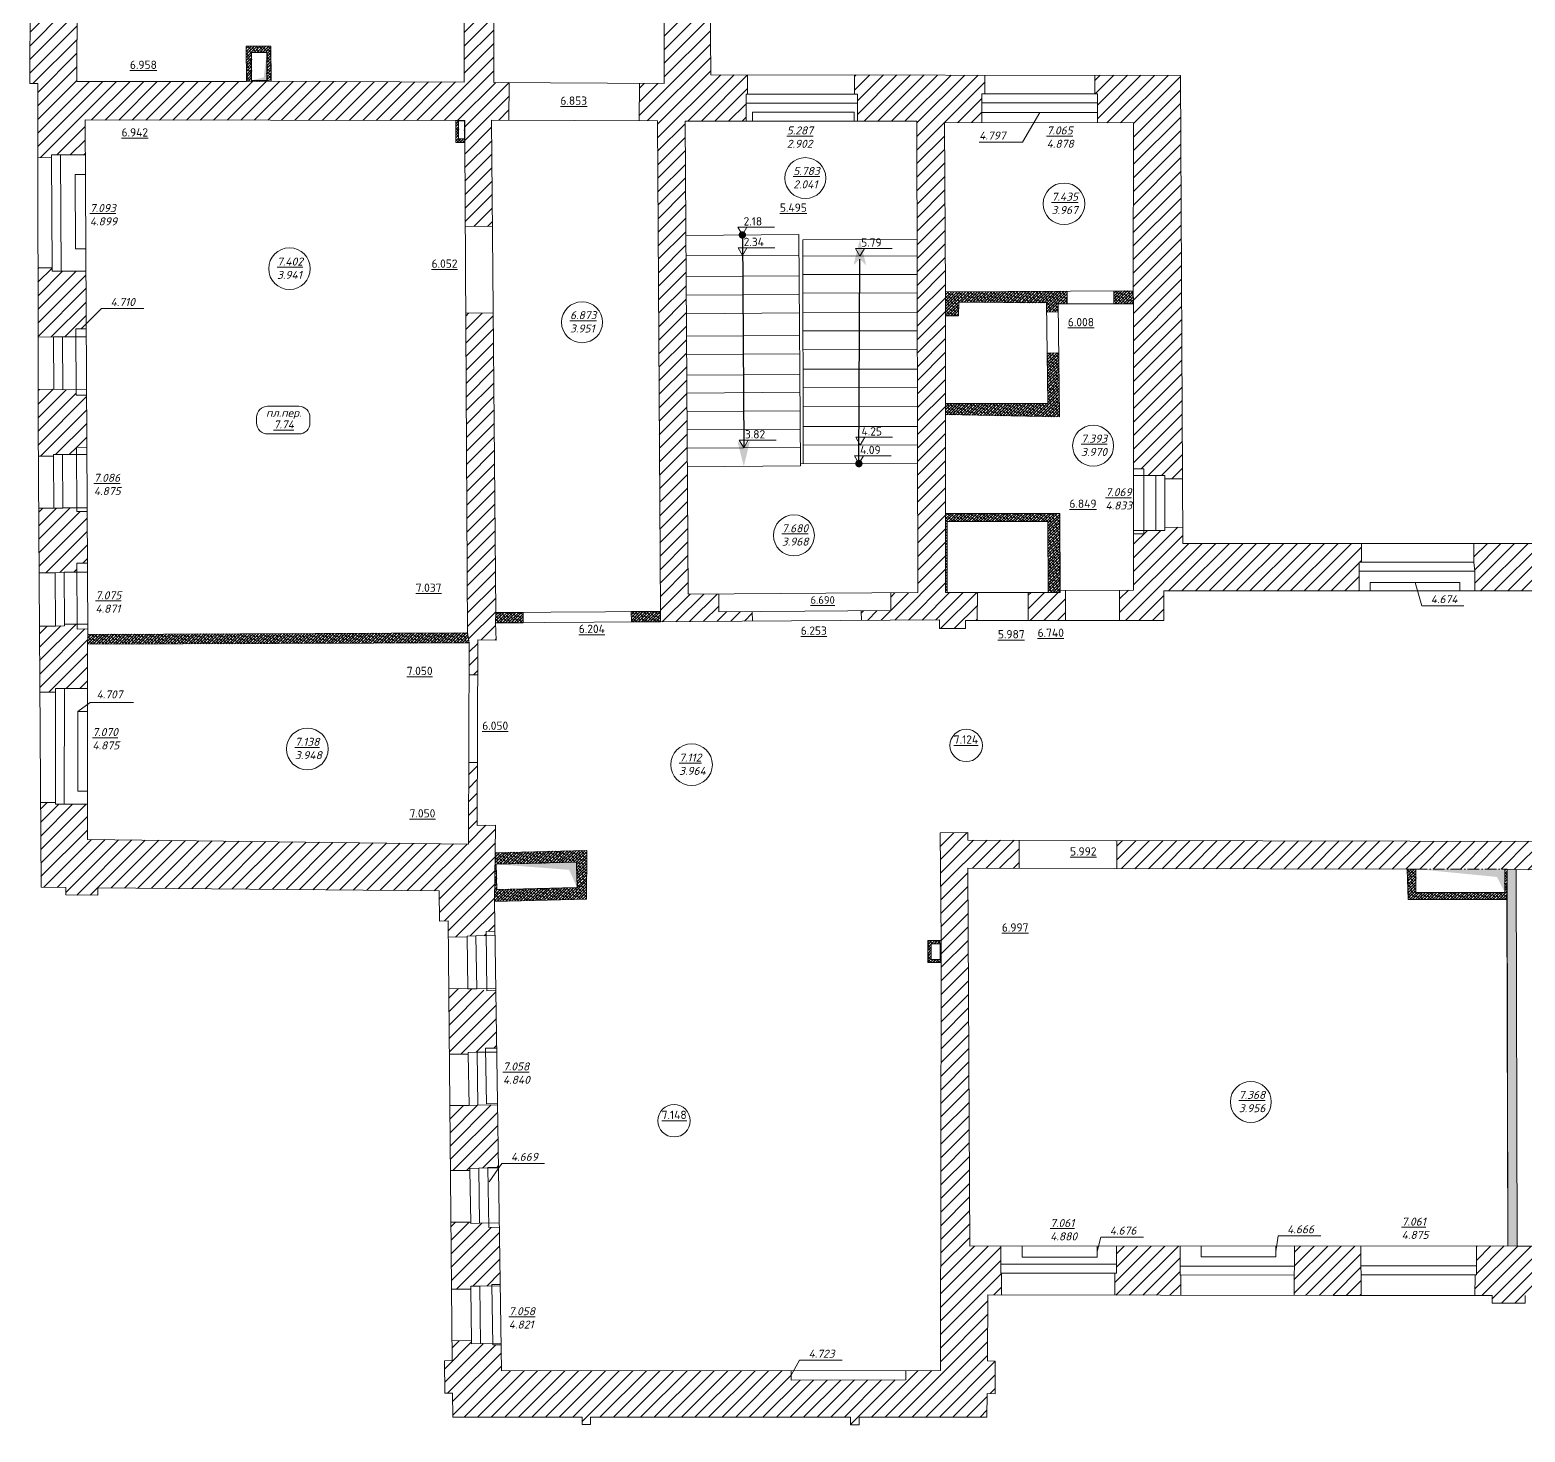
# Model space of a CAD drawing. Header units: millimetres. Extents: x 907727 to 970635, y 1625749 to 1672009.
# Drawn here: x 907727 to 931089, y 1627936 to 1649848 of the extents above; entities that cross this region are included whole.
import ezdxf

# ---------------------------------------------------------------- set-up
doc = ezdxf.new("R2010")
doc.units = ezdxf.units.MM
doc.linetypes.add('ACAD_ISO10W100', pattern=[18, 12, -3, 0, -3])
for name, color, linetype in [('Контур', 7, 'Continuous'), ('Отметки', 7, 'Continuous'), ('Рама', 121, 'Continuous'), ('Штриховка', 252, 'Continuous')]:
    doc.layers.add(name, color=color, linetype=linetype)
doc.styles.add('CIFRY', font='ROMANT.shx', dxfattribs={"oblique": 15, "height": 125})
doc.styles.add('ISOCPEUR', font='isocpeur.ttf', dxfattribs={"width": 0.95})
doc.dimstyles.new('GENPLAN_isoc', dxfattribs={"dimscale": 0.1, "dimtxt": 1.3, "dimasz": 0.3, "dimexe": 0.4, "dimexo": 0, "dimgap": 0.4, "dimtad": 1, "dimdec": 0, "dimlfac": 1000, "dimzin": 0, "dimtxsty": 'ISOCPEUR', "dimblk1": 'OBLIQUE', "dimblk2": 'OBLIQUE', "dimsah": 1, "dimcen": -1, "dimaunit": 1, "dimadec": 3, "dimazin": 0, "dimtfac": 0.75, "dimtdec": 0, "dimtix": 1, "dimtmove": 1, "dimatfit": 3, "dimldrblk": 'NONE', "dimfxl": 1, "dimtvp": 0.6, "dimarcsym": 0})
pattern_1 = [(45, (-1078.652, -1034.774), (-22.4506403, 22.4506403), []), (135, (-1078.652, -1034.774), (-67.3519209, 22.4506403), [79.375, -47.625])]

# ---------------------------------------------------------------- blocks, each defined once
blk = doc.blocks.new('S1')
at = {"color": 0, "const_width": 0.75}
blk.add_lwpolyline([(-0.375, 0, 1), (0.375, 0, 1)], format="xyb", close=True, dxfattribs=at)
blk = doc.blocks.new('*U1531')
at = {"layer": 'Штриховка'}
blk.add_lwpolyline([(0, 0), (-2.746, -1.85)], dxfattribs=at)
blk.add_solid([(-2.999, -2.02), (-2.616, -1.881), (-2.726, -1.718), (-2.746, -1.85)], dxfattribs=at)
at = {"layer": 'Штриховка', "xscale": 0.07662220042706862, "yscale": 0.07662220042706862, "zscale": 0.07662220042706862, "rotation": 2.518830017156275}
blk.add_blockref('S1', (0, 0), dxfattribs=at)
blk = doc.blocks.new('*U1532')
at = {"layer": 'Штриховка'}
blk.add_lwpolyline([(0, 0), (2.668, 1.755)], dxfattribs=at)
blk.add_solid([(2.922, 1.922), (2.537, 1.788), (2.646, 1.622), (2.668, 1.755)], dxfattribs=at)
at = {"layer": 'Штриховка', "xscale": 0.07662220042706862, "yscale": 0.07662220042706862, "zscale": 0.07662220042706862, "rotation": 181.8877142709863}
blk.add_blockref('S1', (0, 0), dxfattribs=at)
blk = doc.blocks.new('_Oblique')
at = {"color": 0, "linetype": 'ByBlock', "lineweight": -2}
blk.add_line((-0.5, -0.5), (0.5, 0.5), dxfattribs=at)
blk = doc.blocks.new('2этаж')
at = {"lineweight": 5, "ltscale": 0.03, "true_color": 0xed1f24, "transparency": 33554610}
h = blk.add_hatch(dxfattribs=at)
h.set_pattern_fill('ANSI38', color=240, scale=10)
h.paths.add_polyline_path([(910029, 1648557), (910032, 1648008), (910417, 1648009), (910414, 1648557)])
h.paths.add_polyline_path([(910350, 1648022), (910350, 1648461), (910110, 1648461), (910110, 1648022)], flags=16)
h = blk.add_hatch(dxfattribs=at)
h.set_pattern_fill('ANSI38', color=240, scale=10)
h.paths.add_polyline_path([(913442, 1647398), (913301, 1647396), (913304, 1647054), (913442, 1647054)])
h.paths.add_polyline_path([(913343, 1647394), (913439, 1647394), (913439, 1647110), (913343, 1647110)], flags=16)
h = blk.add_hatch(dxfattribs=at)
h.set_pattern_fill('ANSI38', color=240, scale=10)
h.set_pattern_definition(pattern_1)
h.paths.add_polyline_path([(923887, 1644733), (923583, 1644732), (923584, 1644532), (923892, 1644531)])
h.paths.add_polyline_path([(922725, 1643765), (922544, 1643763), (922553, 1642974), (920953, 1642977), (920954, 1642800), (922737, 1642765)])
edge = h.paths.add_edge_path()
edge.add_line((922536, 1644404), (922717, 1644406))
edge.add_line((922717, 1644406), (922715, 1644534))
edge.add_line((922715, 1644534), (922856, 1644534))
edge.add_line((922856, 1644534), (922855, 1644728))
edge.add_line((922855, 1644728), (920953, 1644717))
edge.add_line((920953, 1644717), (920954, 1644346))
edge.add_line((920954, 1644346), (921159, 1644346))
edge.add_line((921159, 1644346), (921161, 1644559))
edge.add_line((921161, 1644559), (922534, 1644546))
edge.add_line((922534, 1644546), (922536, 1644404))
edge.add_line((922536, 1644404), (922717, 1644406))
h = blk.add_hatch(dxfattribs=at)
h.set_pattern_fill('ANSI38', color=240, scale=10)
h.paths.add_polyline_path([(920956, 1641256), (920956, 1640022), (920979, 1640022), (920980, 1641132), (922552, 1641132), (922559, 1640020), (922747, 1640023), (922738, 1641255)])
h = blk.add_hatch(dxfattribs=at)
h.set_pattern_fill('ANSI38', color=240, scale=10)
h.paths.add_polyline_path([(913923, 1639546), (913926, 1639707), (914353, 1639711), (914354, 1639549)])
h.paths.add_polyline_path([(916045, 1639723), (916046, 1639560), (916500, 1639563), (916499, 1639726)])
h = blk.add_hatch(dxfattribs=at)
h.set_pattern_fill('ANSI38', color=240, scale=10)
h.paths.add_polyline_path([(907552, 1639366), (907548, 1639212), (913513, 1639235), (913487, 1639389)])
h = blk.add_hatch(dxfattribs=at)
h.set_pattern_fill('ANSI38', color=240, scale=10)
h.paths.add_polyline_path([(913920, 1635955), (913909, 1635194), (915347, 1635230), (915348, 1635991)])
h.paths.add_polyline_path([(915188, 1635806), (915197, 1635409), (913943, 1635378), (913933, 1635775)], flags=16)
h = blk.add_hatch(dxfattribs=at)
h.set_pattern_fill('ANSI38', color=240, scale=10)
h.paths.add_polyline_path([(928167, 1635695), (928302, 1635700), (928302, 1635332), (929695, 1635332), (929695, 1635700), (929728, 1635700), (929726, 1635226), (928185, 1635222)])
h = blk.add_hatch(dxfattribs=at)
h.set_pattern_fill('ANSI38', color=240, scale=10)
h.paths.add_polyline_path([(946758, 1629774), (946747, 1635653), (946887, 1635651), (946898, 1629774)])
h.paths.add_polyline_path([(929885, 1629807), (929739, 1629809), (929728, 1635700), (929872, 1635690)])
edge = h.paths.add_edge_path()
edge.add_line((938319, 1629795), (938182, 1629787))
edge.add_line((938182, 1629787), (938179, 1635670))
edge.add_line((938179, 1635670), (938322, 1635668))
edge.add_line((938322, 1635668), (938322, 1629796))
h = blk.add_hatch(dxfattribs=at)
h.set_pattern_fill('ANSI38', color=240, scale=10)
h.set_pattern_definition(pattern_1)
h.paths.add_polyline_path([(920677, 1634581), (920676, 1634240), (920888, 1634240), (920884, 1634582)])
h.paths.add_polyline_path([(920731, 1634287), (920731, 1634529), (920870, 1634529), (920870, 1634287)], flags=16)
at = {"layer": 'Штриховка', "lineweight": 5, "ltscale": 0.03}
h = blk.add_hatch(dxfattribs=at)
h.set_pattern_fill('_USER', color=256, scale=150, angle=45, pattern_type=0)
h.set_pattern_definition([(45, (-1078.65, -1034.77), (-106.066017, 106.066017), [])])
h.paths.add_polyline_path([(939000, 1636113), (937333, 1636117), (932016, 1636128), (932016, 1635685), (932711, 1635683), (933075, 1635681), (938179, 1635670), (938322, 1635668), (938999, 1635668)])
h.paths.add_polyline_path([(938909, 1629794), (938319, 1629795), (938182, 1629787), (937526, 1629789), (937524, 1629024), (937930, 1629023), (937930, 1628898), (938463, 1628897), (938463, 1629021), (938907, 1629020)])
h.paths.add_polyline_path([(962746, 1655934), (962736, 1656078), (962727, 1657400), (962258, 1657396), (962279, 1654317), (962310, 1650683), (962768, 1650687)])
h.paths.add_polyline_path([(969476, 1656429), (969473, 1657383), (969095, 1657382), (969095, 1657382), (968721, 1657380), (968725, 1656039), (968725, 1655907), (968732, 1654867), (969102, 1654869), (969482, 1654871)])
h.paths.add_polyline_path([(962925, 1644401), (962492, 1644401), (962494, 1640015), (961958, 1640014), (961940, 1639565), (962746, 1639572), (962759, 1638395), (962918, 1638397), (962914, 1638830), (962914, 1638970), (963151, 1638972), (963144, 1639714), (962928, 1639714)])
h.paths.add_polyline_path([(969542, 1639412), (969161, 1639411), (968789, 1639410), (968790, 1638996), (968785, 1638863), (968789, 1638355), (969071, 1638357), (969211, 1638358), (969211, 1638328), (969546, 1638329)])
h.paths.add_polyline_path([(947564, 1636091), (940542, 1636109), (940541, 1635667), (941055, 1635667), (941055, 1635547), (941529, 1635549), (941529, 1635663), (946747, 1635653), (946887, 1635651), (947564, 1635650)])
h.paths.add_polyline_path([(947210, 1629457), (947210, 1629773), (946898, 1629774), (946758, 1629774), (946202, 1629776), (946201, 1629458), (946201, 1629318), (946169, 1629318), (946169, 1629009), (946464, 1629009), (946464, 1628873), (946984, 1628873), (946984, 1629009), (947245, 1629009), (947245, 1629317), (947209, 1629317)])
h.paths.add_polyline_path([(930488, 1636132), (923631, 1636147), (923630, 1635706), (928167, 1635695), (928302, 1635700), (929695, 1635700), (929728, 1635700), (929872, 1635690), (930487, 1635689)])
h.paths.add_polyline_path([(930294, 1629343), (930296, 1629483), (930297, 1629806), (929885, 1629807), (929739, 1629809), (929249, 1629809), (929249, 1629497), (929249, 1629357), (929228, 1629357), (929227, 1629035), (929495, 1629035), (929495, 1628916), (930010, 1628915), (930011, 1629034), (930293, 1629034)])
h.paths.add_polyline_path([(907548, 1639212), (907552, 1639366), (907552, 1639451), (907387, 1639450), (907387, 1639527), (907189, 1639526), (907189, 1639498), (907049, 1639497), (906797, 1639495), (906804, 1638462), (907047, 1638464), (907047, 1638523), (907187, 1638523), (907548, 1638523)])
h.paths.add_polyline_path([(913886, 1644389), (913458, 1644385), (913487, 1639389), (913513, 1639235), (913510, 1638733), (913645, 1638732), (913647, 1639280), (913933, 1639278), (913923, 1639546), (913926, 1639707)])
h.paths.add_polyline_path([(907413, 1656864), (907401, 1657063), (907401, 1657115), (907148, 1657115), (907008, 1657115), (907008, 1657146), (906680, 1657147), (906679, 1655622), (906675, 1654748), (906972, 1654746), (906972, 1654796), (907112, 1654796), (907406, 1654795)])
h.paths.add_polyline_path([(913863, 1661214), (913418, 1661212), (913427, 1657156), (913428, 1656073), (913433, 1650726), (913896, 1650726), (913893, 1655295)])
h.paths.add_polyline_path([(963254, 1633674), (962794, 1633671), (962504, 1633669), (962511, 1632683), (962807, 1632685), (962947, 1632686), (962947, 1632652), (963260, 1632654)], flags=17)
h.paths.add_polyline_path([(963264, 1631863), (962953, 1631861), (962953, 1631852), (962813, 1631851), (962517, 1631849), (962525, 1630819), (962830, 1630821), (962830, 1630845), (962970, 1630846), (963269, 1630847)], flags=17)
h.paths.add_polyline_path([(963274, 1630029), (962976, 1630028), (962836, 1630026), (962530, 1630024), (962538, 1629003), (962820, 1629005), (963279, 1629008)], flags=17)
h.paths.add_polyline_path([(955669, 1635373), (955671, 1635716), (955675, 1636073), (955224, 1636072), (949100, 1636088), (949099, 1635648), (954090, 1635641), (955251, 1635641), (955248, 1635165), (955266, 1629753), (954618, 1629754), (954617, 1629468), (954617, 1629328), (954596, 1629328), (954596, 1629015), (954858, 1629015), (954858, 1628881), (954983, 1628883), (954999, 1627917), (954867, 1627915), (954876, 1627392), (955008, 1627394), (955015, 1627021), (956954, 1627008), (956953, 1626902), (957097, 1626901), (957097, 1627007), (961181, 1626978), (961181, 1626903), (961316, 1626902), (961316, 1626978), (963291, 1626964), (963289, 1627331), (963433, 1627332), (963430, 1627874), (963286, 1627873), (963284, 1628198), (962966, 1628197), (962966, 1628175), (962826, 1628174), (962544, 1628172), (962547, 1627710), (955724, 1627758)])
h.paths.add_polyline_path([(952808, 1629473), (952809, 1629759), (951798, 1629762), (951797, 1629480), (951808, 1629308), (951808, 1629013), (952827, 1629013), (952826, 1629333), (952808, 1629333)], flags=17)
h.paths.add_polyline_path([(950023, 1629766), (949010, 1629769), (949009, 1629452), (949009, 1629312), (948983, 1629312), (948983, 1629011), (950022, 1629011), (950022, 1629452)])
h.paths.add_polyline_path([(944379, 1629780), (943353, 1629783), (943353, 1629462), (943352, 1629322), (943332, 1629007), (943435, 1629006), (944420, 1629007), (944420, 1629322), (944378, 1629322), (944378, 1629462)])
h.paths.add_polyline_path([(941567, 1629787), (940344, 1629790), (940342, 1629016), (941566, 1629012), (941567, 1629326), (941566, 1629326), (941566, 1629466)])
h.paths.add_polyline_path([(936156, 1629792), (934900, 1629795), (934899, 1629487), (934895, 1629347), (934895, 1629030), (935901, 1629029), (936154, 1629028)])
h.paths.add_polyline_path([(933109, 1629491), (933110, 1629799), (932082, 1629802), (932081, 1629479), (932087, 1629339), (932087, 1629032), (933100, 1629031), (933100, 1629351)])
h.paths.add_polyline_path([(927447, 1629357), (927444, 1629497), (927444, 1629808), (926406, 1629808), (926406, 1629496), (926403, 1629356), (926403, 1629038), (927012, 1629037), (927447, 1629037)])
h.paths.add_polyline_path([(924619, 1629807), (923625, 1629807), (923625, 1629524), (923625, 1629384), (923602, 1629384), (923601, 1629041), (924629, 1629040), (924630, 1629355), (924619, 1629355), (924619, 1629495)])
h.paths.add_polyline_path([(921615, 1629044), (921831, 1629043), (921831, 1629384), (921820, 1629384), (921820, 1629524), (921820, 1629806), (921335, 1629806), (921302, 1635712), (922104, 1635710), (922105, 1636150), (921302, 1636152), (921302, 1636268), (920872, 1636266), (920884, 1634582), (920888, 1634240), (920875, 1627864), (920336, 1627863), (920336, 1627716), (918545, 1627714), (918545, 1627861), (914019, 1627856), (914013, 1628264), (913879, 1628262), (913690, 1628284), (913550, 1628281), (913549, 1628330), (913244, 1628327), (913247, 1628019), (913128, 1628017), (913133, 1627507), (913252, 1627508), (913255, 1627132), (915275, 1627133), (915276, 1627019), (915409, 1627019), (915409, 1627133), (919471, 1627134), (919471, 1627015), (919606, 1627015), (919606, 1627134), (921601, 1627134), (921604, 1627502), (921728, 1627501), (921732, 1628011), (921608, 1628012)])
h.paths.add_polyline_path([(913985, 1630101), (913817, 1630099), (913816, 1630167), (913675, 1630165), (913535, 1630163), (913535, 1630182), (913226, 1630179), (913236, 1629133), (913537, 1629136), (913536, 1629179), (913676, 1629181), (913865, 1629184), (913865, 1629207), (913999, 1629209)], flags=17)
h.paths.add_polyline_path([(913957, 1632014), (913649, 1632009), (913509, 1632005), (913209, 1632002), (913218, 1630988), (913523, 1630991), (913522, 1631022), (913662, 1631024), (913804, 1631026), (913803, 1631035), (913971, 1631037)], flags=17)
h.paths.add_polyline_path([(913930, 1633799), (913790, 1633797), (913630, 1633829), (913490, 1633827), (913490, 1633832), (913191, 1633829), (913201, 1632806), (913497, 1632809), (913496, 1632833), (913636, 1632836), (913770, 1632838), (913769, 1632899), (913943, 1632902)], flags=17)
h.paths.add_polyline_path([(913920, 1635955), (913925, 1636385), (913636, 1636381), (913640, 1637365), (913504, 1637365), (913499, 1636088), (907546, 1636163), (907546, 1636712), (907186, 1636712), (907046, 1636712), (907046, 1636739), (906814, 1636738), (906822, 1635415), (907208, 1635412), (907207, 1635294), (907707, 1635290), (907708, 1635407), (913044, 1635359), (913049, 1634887), (913181, 1634888), (913184, 1634635), (913478, 1634638), (913478, 1634653), (913618, 1634655), (913777, 1634658), (913776, 1634726), (913916, 1634728), (913909, 1635194)])
h.paths.add_polyline_path([(907542, 1641286), (907380, 1641285), (907380, 1641344), (907162, 1641343), (907162, 1641339), (907022, 1641338), (906786, 1641337), (906792, 1640326), (907045, 1640328), (907185, 1640337), (907382, 1640338), (907382, 1640479), (907547, 1640480)])
h.paths.add_polyline_path([(907533, 1643106), (907372, 1643106), (907372, 1643191), (907162, 1643190), (907022, 1643196), (906777, 1643195), (906778, 1642648), (906781, 1642152), (907018, 1642153), (907018, 1642175), (907158, 1642176), (907375, 1642177), (907375, 1642289), (907537, 1642290)])
h.paths.add_polyline_path([(907523, 1645043), (907135, 1645041), (906995, 1645040), (906995, 1645095), (906774, 1645094), (906776, 1644013), (907018, 1644014), (907158, 1644014), (907368, 1644015), (907367, 1644140), (907527, 1644141)])
h.paths.add_polyline_path([(907419, 1661187), (907140, 1661187), (907000, 1661187), (907000, 1661215), (906684, 1661215), (906682, 1658788), (907008, 1658787), (907008, 1658876), (907148, 1658876), (907417, 1658876), (907419, 1659103)])
h.paths.add_polyline_path([(907398, 1652687), (907399, 1653061), (907106, 1653062), (906966, 1653063), (906966, 1653096), (906669, 1653097), (906660, 1650795), (906969, 1650794), (906969, 1650834), (907109, 1650834), (907250, 1650833), (907250, 1650844), (907392, 1650844)])
h.paths.add_polyline_path([(914136, 1647991), (913898, 1647993), (913897, 1649397), (913434, 1649397), (913435, 1647998), (910417, 1648009), (910032, 1648008), (907382, 1648006), (907386, 1649069), (907245, 1649069), (907103, 1649106), (906963, 1649106), (906964, 1649154), (906653, 1649155), (906648, 1647974), (906770, 1647973), (906772, 1646816), (906986, 1646817), (906985, 1646858), (907125, 1646859), (907513, 1646861), (907510, 1647405), (913343, 1647396), (913343, 1647394), (913439, 1647394), (913439, 1647110), (913304, 1647110), (913304, 1647054), (913442, 1647054), (913450, 1645741), (913875, 1645743), (913861, 1647403), (914132, 1647402)])
h.paths.add_polyline_path([(917863, 1648112), (917285, 1648113), (917279, 1649108), (916983, 1649106), (916983, 1649083), (916843, 1649083), (916557, 1649082), (916560, 1647976), (916172, 1647978), (916170, 1647395), (916454, 1647394), (916482, 1642520), (916486, 1641793), (916499, 1639726), (916500, 1639563), (917936, 1639573), (917935, 1639725), (917413, 1639721), (917411, 1639999), (916933, 1639996), (916930, 1640512), (916926, 1641076), (916885, 1647386), (917837, 1647386), (917837, 1647668), (917837, 1647808), (917862, 1647808)])
h.paths.add_polyline_path([(917255, 1653126), (916954, 1653124), (916954, 1653100), (916814, 1653099), (916544, 1653098), (916547, 1652478), (916552, 1650858), (916838, 1650859), (916978, 1650859), (916978, 1650808), (917269, 1650809)])
h.paths.add_polyline_path([(917237, 1657130), (916934, 1657129), (916934, 1657105), (916794, 1657104), (916522, 1657103), (916534, 1654847), (916805, 1654848), (916945, 1654849), (916945, 1654802), (917245, 1654804), (917239, 1655802)])
h.paths.add_polyline_path([(921524, 1647815), (921567, 1647814), (921567, 1648107), (919533, 1648109), (919532, 1647808), (919580, 1647808), (919580, 1647668), (919580, 1647385), (920507, 1647385), (920521, 1640019), (920098, 1640016), (920100, 1639739), (919639, 1639736), (919640, 1639584), (920859, 1639593), (920859, 1639456), (921268, 1639456), (921269, 1639585), (921451, 1639585), (921452, 1640022), (920956, 1640022), (920957, 1641132), (922552, 1641132), (922559, 1640020), (922247, 1640021), (922246, 1639585), (922829, 1639586), (922829, 1640053), (922565, 1640053), (922556, 1641136), (920956, 1641137), (920954, 1642800), (920953, 1642977), (920954, 1644346), (920953, 1644717), (920941, 1647364), (921523, 1647363), (921524, 1647675)])
h.paths.add_polyline_path([(924626, 1648102), (923290, 1648104), (923289, 1647811), (923331, 1647811), (923330, 1647671), (923330, 1647360), (923893, 1647359), (923887, 1644733), (923892, 1644531), (923893, 1641956), (924054, 1641956), (924054, 1641850), (924243, 1641850), (924383, 1641850), (924383, 1641797), (924659, 1641799)])
h.paths.add_polyline_path([(927419, 1640493), (927456, 1640493), (927456, 1640788), (924664, 1640788), (924663, 1641040), (924383, 1641039), (924383, 1640991), (924243, 1640991), (924054, 1640991), (924054, 1640940), (923893, 1640940), (923893, 1640058), (923675, 1640057), (923675, 1639586), (924365, 1639586), (924365, 1640046), (927419, 1640046), (927419, 1640353)])
h.paths.add_polyline_path([(930293, 1640788), (929210, 1640788), (929210, 1640493), (929225, 1640353), (929225, 1640046), (930216, 1640046), (930216, 1640348), (930216, 1640488), (930293, 1640488)])
h.paths.add_polyline_path([(933045, 1640471), (933070, 1640470), (933070, 1640788), (931974, 1640788), (931974, 1640488), (932035, 1640488), (932035, 1640348), (932035, 1640046), (932567, 1640046), (933044, 1640044), (933045, 1640331)])
h.paths.add_polyline_path([(935864, 1640479), (935864, 1640788), (934807, 1640788), (934807, 1640464), (934851, 1640464), (934851, 1640324), (934850, 1640038), (935856, 1640035), (935857, 1640339)])
h.paths.add_polyline_path([(938704, 1640785), (937992, 1640788), (937617, 1640788), (937617, 1640473), (937659, 1640473), (937659, 1640333), (937658, 1640028), (938672, 1640025), (938673, 1640345), (938673, 1640485), (938703, 1640485)])
h.paths.add_polyline_path([(941487, 1640473), (941513, 1640473), (941514, 1640775), (940433, 1640779), (940432, 1640479), (940478, 1640479), (940478, 1640339), (940477, 1640019), (940930, 1640017), (941487, 1640017), (941487, 1640333)])
h.paths.add_polyline_path([(944298, 1640765), (943277, 1640768), (943276, 1640473), (943282, 1640473), (943282, 1640333), (943282, 1640016), (944285, 1640015), (944285, 1640328), (944285, 1640468), (944297, 1640468)])
h.paths.add_polyline_path([(947104, 1640471), (947125, 1640471), (947126, 1640754), (946057, 1640758), (946056, 1640467), (946085, 1640467), (946085, 1640327), (946085, 1640015), (947104, 1640014), (947104, 1640331)])
h.paths.add_polyline_path([(952444, 1640939), (952118, 1640934), (951978, 1640932), (951977, 1640984), (951693, 1640981), (951696, 1640737), (948874, 1640748), (948873, 1640470), (948894, 1640470), (948894, 1640330), (948894, 1640013), (951684, 1640012), (951679, 1639485), (952770, 1639493), (952772, 1639944), (952459, 1639945)])
h.paths.add_polyline_path([(952403, 1643564), (952427, 1643742), (952420, 1645745), (952275, 1645744), (952271, 1646958), (952415, 1646958), (952413, 1647335), (952959, 1647339), (952956, 1647652), (952955, 1647792), (952992, 1647792), (952992, 1648103), (951620, 1648104), (951685, 1641788), (951964, 1641791), (951964, 1641796), (952104, 1641798), (952430, 1641803)])
h.paths.add_polyline_path([(960222, 1647947), (959775, 1647947), (959772, 1649203), (959476, 1649202), (959476, 1649152), (959336, 1649151), (959029, 1649151), (959031, 1648099), (958549, 1648100), (958549, 1647796), (958616, 1647795), (958615, 1647655), (958614, 1647361), (959456, 1647357), (959446, 1641238), (959445, 1640721), (959444, 1640266), (959326, 1640266), (959341, 1639981), (959054, 1639980), (959056, 1639707), (958311, 1639703), (958312, 1639537), (960250, 1639552), (960245, 1639984), (959870, 1639983), (959879, 1641708), (959885, 1643020), (959908, 1647374), (960222, 1647371)])
h.paths.add_polyline_path([(969512, 1648123), (969508, 1649142), (969273, 1649141), (969273, 1649082), (969133, 1649081), (968770, 1649078), (968777, 1647947), (962780, 1647965), (962774, 1649329), (962321, 1649325), (962333, 1647948), (962234, 1647948), (962234, 1647357), (962490, 1647355), (962491, 1645773), (962924, 1645773), (962923, 1647206), (962921, 1647206), (962921, 1647362), (963262, 1647362), (963262, 1647362), (967057, 1647345), (968764, 1647346), (968768, 1646772), (968768, 1646737), (969151, 1646738), (969517, 1646739)])
h.paths.add_polyline_path([(959761, 1653086), (959020, 1653084), (959025, 1650885), (959332, 1650886), (959331, 1650906), (959471, 1650906), (959767, 1650907)])
h.paths.add_polyline_path([(959749, 1657107), (959446, 1657106), (959011, 1657105), (959016, 1654784), (959757, 1654786), (959754, 1655954)])
h.paths.add_polyline_path([(959733, 1661109), (959429, 1661108), (959289, 1661107), (959289, 1661151), (959004, 1661151), (959006, 1659479), (959007, 1658823), (959439, 1658824), (959742, 1658825)])
h.paths.add_polyline_path([(959724, 1670240), (960497, 1670238), (960498, 1670506), (960502, 1670646), (960503, 1670967), (958995, 1670974), (959003, 1662822), (959282, 1662822), (959422, 1662832), (959726, 1662833), (959721, 1663895), (960385, 1663891), (960388, 1664337), (959735, 1664345)])
h.paths.add_polyline_path([(963547, 1670954), (961946, 1670961), (961944, 1670642), (961980, 1670642), (961980, 1670502), (961979, 1670234), (963527, 1670231), (963528, 1670497), (963528, 1670637), (963546, 1670637)])
h.paths.add_polyline_path([(966537, 1670940), (964945, 1670947), (964944, 1670633), (965010, 1670633), (965010, 1670493), (965009, 1670227), (966535, 1670224), (966535, 1670477)])
h.paths.add_polyline_path([(969410, 1670927), (968021, 1670933), (968019, 1670614), (968019, 1670474), (968017, 1670220), (968653, 1670219), (968696, 1664667), (968237, 1664689), (968261, 1664242), (961770, 1664320), (961767, 1663881), (962214, 1663878), (962226, 1662214), (962382, 1662215), (962386, 1661613), (962230, 1661612), (962249, 1658769), (962718, 1658772), (962682, 1663873), (967029, 1663823), (968115, 1663806), (968699, 1663803), (968700, 1663398), (969074, 1663400), (969214, 1663394), (969455, 1663394), (969453, 1663965)])
h.paths.add_polyline_path([(969467, 1659095), (969089, 1659094), (969089, 1659091), (968715, 1659090), (968706, 1661685), (969080, 1661686), (969220, 1661688), (969460, 1661689)])
h.paths.add_polyline_path([(969490, 1653177), (969113, 1653175), (968743, 1653173), (968758, 1650785), (969122, 1650787), (969262, 1650788), (969262, 1650759), (969501, 1650760)])
h.paths.add_polyline_path([(969523, 1644984), (969156, 1644983), (968773, 1644982), (968776, 1643889), (969152, 1643890), (969527, 1643891)])
h.paths.add_polyline_path([(969530, 1643084), (969154, 1643083), (968779, 1643082), (968782, 1642066), (969168, 1642067), (969533, 1642068)])
h.paths.add_polyline_path([(969536, 1641236), (969170, 1641235), (968784, 1641234), (968787, 1640175), (969159, 1640176), (969540, 1640177)])
h.paths.add_polyline_path([(969552, 1636587), (969224, 1636586), (969084, 1636585), (968802, 1636583), (968805, 1636129), (963379, 1636104), (962942, 1636104), (962934, 1636540), (962929, 1637060), (962773, 1637059), (962784, 1636104), (962486, 1636102), (962498, 1634500), (962788, 1634502), (963249, 1634505), (963248, 1634755), (963369, 1634756), (963366, 1635279), (963245, 1635279), (963245, 1635355), (968675, 1635387), (968676, 1635249), (969201, 1635252), (969200, 1635390), (969556, 1635392)])
h.paths.add_polyline_path([(908252, 1670921), (906707, 1670930), (906686, 1663368), (906686, 1662830), (907000, 1662830), (907000, 1662925), (907140, 1662925), (907418, 1662925), (907418, 1663818), (913144, 1663791), (913144, 1663614), (913412, 1663629), (913415, 1662579), (913856, 1662581), (913850, 1663761), (914113, 1663761), (914114, 1664237), (908298, 1664253), (907434, 1664251), (907433, 1664899), (907451, 1670230), (908244, 1670221), (908247, 1670498), (908250, 1670638)])
h.paths.add_polyline_path([(911238, 1670591), (911274, 1670591), (911276, 1670902), (909680, 1670912), (909678, 1670621), (909736, 1670620), (909734, 1670480), (909731, 1670203), (910192, 1670197), (910336, 1670196), (911235, 1670189), (911237, 1670451)], flags=17)
h.paths.add_polyline_path([(914275, 1670876), (912895, 1670892), (912675, 1670893), (912673, 1670579), (912749, 1670579), (912748, 1670439), (912746, 1670176), (914257, 1670163), (914259, 1670431), (914272, 1670571)])
h.paths.add_polyline_path([(917180, 1670844), (915689, 1670861), (915686, 1670559), (915734, 1670559), (915733, 1670419), (915731, 1670151), (916471, 1670145), (916478, 1666994), (916476, 1666864), (916483, 1664431), (916104, 1664430), (916104, 1664232), (915541, 1664233), (915542, 1663765), (916493, 1663768), (916495, 1662890), (916778, 1662891), (916918, 1662891), (916918, 1662849), (917218, 1662852), (917187, 1666884)])
h.paths.add_polyline_path([(917233, 1660954), (917231, 1661152), (916924, 1661150), (916924, 1661152), (916784, 1661152), (916501, 1661151), (916502, 1660754), (916512, 1658837), (916785, 1658838), (916925, 1658839), (916925, 1658807), (917235, 1658808)])
h.paths.add_polyline_path([(956152, 1639964), (955862, 1639962), (955813, 1645502), (955838, 1645502), (955829, 1647374), (956614, 1647370), (956616, 1647805), (956685, 1647804), (956685, 1648101), (954625, 1648102), (954624, 1647806), (954642, 1647806), (954646, 1647354), (955354, 1647360), (955383, 1643736), (955392, 1643085), (955396, 1641084), (955389, 1639944), (953716, 1639940), (953608, 1639940), (953611, 1639500), (956629, 1639524), (956628, 1639693), (956154, 1639691)])
at = {"lineweight": 5, "ltscale": 0.03}
for points in [[(910032, 1648008), (910417, 1648009), (910414, 1648557), (910029, 1648557), (910032, 1648008)], [(910110, 1648022), (910110, 1648461), (910350, 1648461), (910350, 1648022), (910110, 1648022)], [(913301, 1647396), (913304, 1647054), (913442, 1647054), (913442, 1647398), (913301, 1647396)], [(913439, 1647394), (913343, 1647394), (913343, 1647110), (913439, 1647110), (913439, 1647394)], [(920953, 1642977), (920954, 1642800), (922737, 1642765), (922715, 1644534), (923892, 1644531), (923887, 1644733), (920953, 1644717), (920954, 1644346), (921159, 1644346), (921161, 1644559), (922534, 1644546), (922553, 1642974), (920953, 1642977), (920954, 1642800)], [(920956, 1641256), (920956, 1640022), (920979, 1640022), (920980, 1641132), (922552, 1641132), (922559, 1640020), (922747, 1640023), (922738, 1641255), (920956, 1641256)], [(913923, 1639546), (913926, 1639707), (914353, 1639711), (914354, 1639549), (913923, 1639546)], [(916045, 1639723), (916046, 1639560), (916500, 1639563), (916499, 1639726), (916045, 1639723)], [(907548, 1639212), (907552, 1639366), (913487, 1639389), (913513, 1639235), (907548, 1639212)], [(913920, 1635955), (913909, 1635194), (915347, 1635230), (915348, 1635991), (913920, 1635955)], [(913933, 1635775), (913943, 1635378), (915197, 1635409), (915188, 1635806), (913933, 1635775)], [(928167, 1635695), (928302, 1635700), (928302, 1635332), (929695, 1635332), (929695, 1635700), (929728, 1635700), (929726, 1635226), (928185, 1635222), (928167, 1635695)], [(929885, 1629807), (929739, 1629809), (929728, 1635700), (929872, 1635690), (929885, 1629807)], [(920884, 1634582), (920888, 1634240), (920676, 1634240), (920677, 1634581), (920884, 1634582)], [(920731, 1634287), (920731, 1634529), (920870, 1634529), (920870, 1634287), (920731, 1634287)]]:
    blk.add_lwpolyline(points, dxfattribs=at)
at = {"layer": 'Контур', "lineweight": 5, "ltscale": 15}
for p, q in [((913428, 1656073), (913435, 1647998)), ((917239, 1655802), (917285, 1648113)), ((906648, 1647974), (906679, 1655622)), ((913898, 1647993), (913893, 1655295)), ((907382, 1648006), (907398, 1652687)), ((916560, 1647976), (916547, 1652478)), ((910032, 1648008), (910029, 1648557)), ((910414, 1648557), (910029, 1648557)), ((910417, 1648009), (910414, 1648557)), ((906770, 1647973), (906648, 1647974)), ((906778, 1642648), (906770, 1647973)), ((910032, 1648008), (907382, 1648006)), ((913435, 1647998), (910417, 1648009)), ((916560, 1647976), (913898, 1647993)), ((914132, 1647402), (914136, 1647991)), ((916172, 1647978), (916170, 1647395)), ((917285, 1648113), (924626, 1648102)), ((917863, 1648112), (917862, 1647808)), ((919533, 1648109), (919532, 1647808)), ((921567, 1648107), (921567, 1647814)), ((923290, 1648104), (923289, 1647811)), ((924626, 1648102), (924664, 1640788)), ((917837, 1647668), (917837, 1647808)), ((917837, 1647808), (917862, 1647808)), ((919580, 1647808), (919532, 1647808)), ((919580, 1647668), (919580, 1647808)), ((921524, 1647675), (921524, 1647815)), ((921524, 1647815), (921567, 1647814)), ((923331, 1647811), (923289, 1647811)), ((923330, 1647671), (923331, 1647811)), ((917837, 1647386), (917837, 1647668)), ((917938, 1647386), (917938, 1647528)), ((919526, 1647528), (917938, 1647528)), ((919526, 1647385), (919526, 1647528)), ((919580, 1647385), (919580, 1647668)), ((921523, 1647363), (921524, 1647675)), ((923330, 1647520), (921523, 1647524)), ((923330, 1647360), (923330, 1647671)), ((907552, 1639366), (907510, 1647405)), ((907510, 1647405), (913301, 1647396)), ((913301, 1647396), (913304, 1647054)), ((913926, 1639707), (913861, 1647403)), ((913861, 1647403), (916454, 1647394)), ((916499, 1639726), (916454, 1647394)), ((916885, 1647386), (916933, 1639996)), ((920507, 1647385), (916885, 1647386)), ((920521, 1640019), (920507, 1647385)), ((923893, 1647359), (920941, 1647364)), ((920941, 1647364), (920953, 1644717)), ((923893, 1647359), (923887, 1644733)), ((913304, 1647054), (913442, 1647054)), ((913442, 1647054), (913487, 1639389)), ((906772, 1646816), (906986, 1646817)), ((907125, 1646859), (906985, 1646858)), ((906985, 1646858), (906986, 1646817)), ((907513, 1646861), (907125, 1646859)), ((907515, 1646552), (907355, 1646551)), ((907361, 1645391), (907355, 1646551)), ((913875, 1645743), (913450, 1645741)), ((907521, 1645392), (907361, 1645391)), ((906774, 1645094), (906995, 1645095)), ((906995, 1645040), (906995, 1645095)), ((907135, 1645041), (906995, 1645040)), ((907523, 1645043), (907135, 1645041)), ((923887, 1644733), (920953, 1644717)), ((922856, 1644534), (922855, 1644728)), ((923584, 1644532), (923583, 1644732)), ((921159, 1644346), (921161, 1644559)), ((921161, 1644559), (922534, 1644546)), ((922534, 1644546), (922553, 1642974)), ((923892, 1644531), (922715, 1644534)), ((922715, 1644534), (922737, 1642765)), ((923892, 1644531), (923893, 1640058)), ((913458, 1644385), (913886, 1644389)), ((920953, 1642977), (920954, 1644346)), ((921159, 1644346), (920954, 1644346)), ((922717, 1644406), (922536, 1644404)), ((906776, 1644013), (907018, 1644014)), ((907158, 1644014), (907018, 1644014)), ((907528, 1644016), (907158, 1644014)), ((907527, 1644141), (907367, 1644140)), ((907372, 1643106), (907367, 1644140)), ((922725, 1643765), (922544, 1643763)), ((906777, 1643195), (907022, 1643196)), ((907162, 1643190), (907022, 1643196)), ((907532, 1643192), (907162, 1643190)), ((907533, 1643106), (907372, 1643106)), ((920953, 1642977), (922553, 1642974)), ((906822, 1635415), (906778, 1642648)), ((920956, 1641256), (920954, 1642800)), ((920954, 1642800), (922737, 1642765)), ((906781, 1642152), (907018, 1642153)), ((907158, 1642176), (907018, 1642175)), ((907018, 1642175), (907018, 1642153)), ((907538, 1642178), (907158, 1642176)), ((907537, 1642290), (907375, 1642289)), ((907380, 1641285), (907375, 1642289)), ((923893, 1641956), (924054, 1641956)), ((924054, 1640940), (924054, 1641956)), ((923893, 1641850), (924243, 1641850)), ((924243, 1641850), (924383, 1641850)), ((924383, 1641850), (924383, 1641797)), ((924659, 1641799), (924383, 1641797)), ((906786, 1641337), (907022, 1641338)), ((907022, 1641338), (907162, 1641339)), ((907542, 1641345), (907162, 1641343)), ((907162, 1641339), (907162, 1641343)), ((907542, 1641286), (907380, 1641285)), ((922738, 1641255), (920956, 1641256)), ((922747, 1640053), (922738, 1641255)), ((920980, 1641132), (920979, 1640022)), ((922552, 1641132), (920980, 1641132)), ((922552, 1641132), (922559, 1640020)), ((923893, 1640991), (924243, 1640991)), ((924243, 1640991), (924383, 1640991)), ((924663, 1641040), (924383, 1641039)), ((924383, 1640991), (924383, 1641039)), ((923893, 1640940), (924054, 1640940)), ((924664, 1640788), (937992, 1640788)), ((927456, 1640788), (927456, 1640493)), ((929210, 1640788), (929210, 1640493)), ((927419, 1640353), (927419, 1640493)), ((927419, 1640493), (927456, 1640493)), ((929225, 1640353), (929210, 1640493)), ((906792, 1640326), (907045, 1640328)), ((907185, 1640337), (907045, 1640328)), ((907547, 1640339), (907185, 1640337)), ((907547, 1640480), (907382, 1640479)), ((907387, 1639450), (907382, 1640479)), ((927419, 1640046), (927419, 1640353)), ((929225, 1640046), (929225, 1640353)), ((916933, 1639996), (920521, 1640019)), ((920979, 1640022), (922559, 1640020)), ((921451, 1639585), (921452, 1640022)), ((922246, 1639585), (922247, 1640021)), ((923893, 1640058), (922747, 1640053)), ((922829, 1640053), (922829, 1639586)), ((923675, 1640057), (923675, 1639586)), ((932567, 1640046), (924365, 1640046)), ((924365, 1640046), (924365, 1639586)), ((928992, 1640179), (927591, 1640179)), ((927591, 1640046), (927591, 1640179)), ((928992, 1640046), (928992, 1640179)), ((917411, 1639999), (917413, 1639721)), ((920098, 1640016), (920100, 1639739)), ((920859, 1639593), (913923, 1639546)), ((916499, 1639726), (913926, 1639707)), ((914353, 1639711), (914354, 1639549)), ((916045, 1639723), (916046, 1639560)), ((920100, 1639739), (917413, 1639721)), ((917936, 1639573), (917935, 1639725)), ((919640, 1639584), (919639, 1639736)), ((920859, 1639456), (920859, 1639593)), ((921268, 1639456), (921269, 1639585)), ((921269, 1639585), (924365, 1639586)), ((906797, 1639495), (907049, 1639497)), ((907049, 1639497), (907189, 1639498)), ((907552, 1639528), (907189, 1639526)), ((907189, 1639498), (907189, 1639526)), ((907552, 1639451), (907387, 1639450)), ((913487, 1639389), (907552, 1639366)), ((913923, 1639546), (913933, 1639278)), ((920859, 1639456), (921268, 1639456)), ((907548, 1639212), (907546, 1636163)), ((913513, 1639235), (907548, 1639212)), ((913499, 1636088), (913513, 1639235)), ((913647, 1639280), (913636, 1636381)), ((913933, 1639278), (913647, 1639280)), ((913510, 1638733), (913645, 1638732)), ((906804, 1638462), (907047, 1638464)), ((907187, 1638523), (907047, 1638523)), ((907047, 1638523), (907047, 1638464)), ((907548, 1638523), (907187, 1638523)), ((907398, 1636918), (907399, 1638162)), ((907547, 1638162), (907399, 1638162)), ((913504, 1637365), (913640, 1637365)), ((907546, 1636917), (907398, 1636918)), ((906814, 1636738), (907046, 1636739)), ((907046, 1636712), (907046, 1636739)), ((907186, 1636712), (907046, 1636712)), ((907546, 1636712), (907186, 1636712)), ((913636, 1636381), (913925, 1636385)), ((913925, 1636385), (913920, 1635955)), ((907546, 1636163), (913499, 1636088)), ((921302, 1636268), (920872, 1636266)), ((920872, 1636266), (920884, 1634582)), ((921302, 1636268), (921302, 1636152)), ((937333, 1636117), (921302, 1636152)), ((922104, 1635710), (922105, 1636150)), ((923630, 1635706), (923631, 1636147)), ((913920, 1635955), (915348, 1635991)), ((915348, 1635991), (915347, 1635230)), ((921335, 1629806), (921302, 1635712)), ((921302, 1635712), (928167, 1635695)), ((928167, 1635695), (928185, 1635222)), ((929872, 1635690), (932711, 1635683)), ((929885, 1629807), (929872, 1635690)), ((907208, 1635412), (906822, 1635415)), ((907208, 1635412), (907207, 1635294)), ((907708, 1635407), (907707, 1635290)), ((913044, 1635359), (907708, 1635407)), ((913049, 1634887), (913044, 1635359)), ((907707, 1635290), (907207, 1635294)), ((913909, 1635194), (915347, 1635230)), ((913909, 1635194), (914019, 1627856)), ((928185, 1635222), (929726, 1635226)), ((929726, 1635226), (929739, 1629809)), ((913181, 1634888), (913049, 1634887)), ((913247, 1628019), (913181, 1634888)), ((913618, 1634655), (913478, 1634653)), ((913478, 1634653), (913478, 1634638)), ((913917, 1634660), (913618, 1634655)), ((913916, 1634728), (913776, 1634726)), ((913790, 1633797), (913776, 1634726)), ((913184, 1634635), (913478, 1634638)), ((920677, 1634581), (920676, 1634240)), ((920677, 1634581), (920884, 1634582)), ((920676, 1634240), (920888, 1634240)), ((920875, 1627864), (920888, 1634240)), ((913191, 1633829), (913490, 1633832)), ((913490, 1633827), (913490, 1633832)), ((913630, 1633829), (913490, 1633827)), ((913929, 1633833), (913630, 1633829)), ((913930, 1633799), (913790, 1633797)), ((913201, 1632806), (913497, 1632809)), ((913636, 1632836), (913496, 1632833)), ((913496, 1632833), (913497, 1632809)), ((913944, 1632840), (913636, 1632836)), ((913943, 1632902), (913769, 1632899)), ((913782, 1632032), (913769, 1632899)), ((913209, 1632002), (913509, 1632005)), ((913649, 1632009), (913509, 1632005)), ((913957, 1632014), (913649, 1632009)), ((913956, 1632034), (913782, 1632032)), ((913218, 1630988), (913523, 1630991)), ((913662, 1631024), (913522, 1631022)), ((913522, 1631022), (913523, 1630991)), ((913971, 1631029), (913662, 1631024)), ((913971, 1631037), (913803, 1631035)), ((913817, 1630099), (913803, 1631035)), ((913226, 1630179), (913535, 1630182)), ((913535, 1630163), (913535, 1630182)), ((913675, 1630165), (913535, 1630163)), ((913984, 1630170), (913675, 1630165)), ((913985, 1630101), (913817, 1630099)), ((929739, 1629809), (921335, 1629806)), ((921820, 1629806), (921820, 1629524)), ((922153, 1629806), (922153, 1629635)), ((923322, 1629807), (923322, 1629636)), ((923625, 1629807), (923625, 1629524)), ((924619, 1629807), (924619, 1629495)), ((924948, 1629807), (924948, 1629640)), ((926117, 1629808), (926117, 1629640)), ((926406, 1629808), (926406, 1629496)), ((927444, 1629808), (927444, 1629497)), ((929249, 1629809), (929249, 1629497)), ((938182, 1629787), (929885, 1629807)), ((921820, 1629524), (921820, 1629384)), ((923322, 1629636), (922153, 1629635)), ((923625, 1629524), (923625, 1629384)), ((926117, 1629640), (924948, 1629640)), ((921820, 1629384), (921831, 1629384)), ((921831, 1629043), (921831, 1629384)), ((923601, 1629041), (923602, 1629384)), ((923625, 1629384), (923602, 1629384)), ((924619, 1629495), (924619, 1629355)), ((924619, 1629355), (924630, 1629355)), ((924629, 1629040), (924630, 1629355)), ((926406, 1629496), (926403, 1629356)), ((926403, 1629038), (926403, 1629356)), ((927444, 1629497), (927447, 1629357)), ((927447, 1629037), (927447, 1629357)), ((929227, 1629035), (929228, 1629357)), ((929249, 1629357), (929228, 1629357)), ((929249, 1629497), (929249, 1629357)), ((913236, 1629133), (913537, 1629136)), ((913676, 1629181), (913536, 1629179)), ((913536, 1629179), (913537, 1629136)), ((913999, 1629186), (913676, 1629181)), ((913999, 1629209), (913865, 1629207)), ((913879, 1628262), (913865, 1629207)), ((921615, 1629044), (921608, 1628012)), ((927012, 1629037), (921615, 1629044)), ((929495, 1629035), (927012, 1629037)), ((929495, 1629035), (929495, 1628916)), ((930010, 1628915), (929495, 1628916)), ((930011, 1629034), (930010, 1628915)), ((913244, 1628327), (913549, 1628330)), ((913550, 1628281), (913549, 1628330)), ((913690, 1628284), (913550, 1628281)), ((914012, 1628288), (913690, 1628284)), ((914013, 1628264), (913879, 1628262)), ((913247, 1628019), (913128, 1628017)), ((913128, 1628017), (913133, 1627507)), ((921608, 1628012), (921732, 1628011)), ((921732, 1628011), (921728, 1627501)), ((914019, 1627856), (920875, 1627864)), ((918545, 1627861), (918545, 1627714)), ((920336, 1627716), (918545, 1627714)), ((920336, 1627863), (920336, 1627716)), ((913252, 1627508), (913133, 1627507)), ((913255, 1627132), (913252, 1627508)), ((921604, 1627502), (921601, 1627134)), ((921604, 1627502), (921728, 1627501)), ((915275, 1627133), (913255, 1627132)), ((915275, 1627133), (915276, 1627019)), ((915409, 1627019), (915276, 1627019)), ((919471, 1627134), (915409, 1627133)), ((915409, 1627133), (915409, 1627019)), ((919471, 1627134), (919471, 1627015)), ((919606, 1627015), (919471, 1627015)), ((921601, 1627134), (919606, 1627134)), ((919606, 1627134), (919606, 1627015))]:
    blk.add_line(p, q, dxfattribs=at)
at = {"layer": 'Контур', "color": 252, "lineweight": 5, "ltscale": 15}
for p, q in [((916897, 1645602), (918663, 1645613)), ((918663, 1645613), (918686, 1641998)), ((918724, 1645531), (920511, 1645535)), ((918731, 1642033), (918724, 1645531)), ((916899, 1645281), (918665, 1645293)), ((920511, 1645280), (918725, 1645276)), ((916901, 1644961), (918667, 1644972)), ((920512, 1644992), (918725, 1644988)), ((920512, 1644702), (918726, 1644698)), ((916903, 1644665), (918669, 1644677)), ((916905, 1644377), (918671, 1644389)), ((918726, 1644398), (920513, 1644402)), ((918673, 1644039), (916907, 1644028)), ((918727, 1644109), (920513, 1644112)), ((918727, 1643819), (920514, 1643822)), ((918675, 1643749), (916909, 1643738)), ((918677, 1643429), (916911, 1643417)), ((918728, 1643510), (920514, 1643513)), ((918679, 1643149), (916913, 1643138)), ((918728, 1643220), (920515, 1643223)), ((918681, 1642861), (916915, 1642850)), ((918729, 1642930), (920515, 1642933)), ((918729, 1642614), (920516, 1642617)), ((918683, 1642574), (916916, 1642563)), ((918684, 1642286), (916918, 1642274)), ((918730, 1642324), (920516, 1642327)), ((916920, 1641986), (918686, 1641998)), ((918686, 1642034), (920517, 1642037))]:
    blk.add_line(p, q, dxfattribs=at)
at = {"layer": 'Контур', "linetype": 'ACAD_ISO10W100', "lineweight": 5, "ltscale": 10}
for points in [[(910110, 1648461), (910350, 1648461), (910350, 1648022), (910110, 1648022)], [(913343, 1647394), (913439, 1647394), (913439, 1647110), (913343, 1647110)]]:
    blk.add_lwpolyline(points, close=True, dxfattribs=at)
at = {"layer": 'Контур', "linetype": 'ACAD_ISO10W100', "lineweight": 5, "ltscale": 15}
for points in [[(913943, 1635378), (915197, 1635409), (915188, 1635806), (913933, 1635775)], [(928302, 1635700), (929695, 1635700), (929695, 1635332), (928302, 1635332)]]:
    blk.add_lwpolyline(points, close=True, dxfattribs=at)
at = {"layer": 'Контур', "lineweight": 5, "ltscale": 15}
blk.add_lwpolyline([(920731, 1634529), (920870, 1634529), (920870, 1634287), (920731, 1634287)], close=True, dxfattribs=at)
at = {"layer": 'Отметки', "color": 0, "lineweight": 5}
for points in [[(918284, 1645729), (917850, 1645729), (917710, 1645729), (917780, 1645608), (917850, 1645729)], [(918286, 1645408), (917852, 1645408), (917712, 1645408), (917782, 1645287), (917852, 1645408)], [(920122, 1645399), (919688, 1645399), (919548, 1645399), (919618, 1645278), (919688, 1645399)], [(918306, 1642401), (917871, 1642401), (917732, 1642401), (917801, 1642280), (917871, 1642401)], [(920127, 1642446), (919693, 1642446), (919553, 1642446), (919623, 1642325), (919693, 1642446)], [(920106, 1642156), (919671, 1642156), (919532, 1642156), (919601, 1642035), (919671, 1642156)]]:
    blk.add_lwpolyline(points, dxfattribs=at)
at = {"layer": 'Отметки', "color": 5, "lineweight": 5, "ltscale": 0.03}
blk.add_lwpolyline([(910363, 1642932), (910851, 1642932, -0.414214), (911023, 1642760), (911023, 1642670, -0.414214), (910851, 1642498), (910363, 1642498, -0.414214), (910191, 1642670), (910191, 1642760, -0.414214)], format="xyb", close=True, dxfattribs=at)
at = {"layer": 'Отметки', "lineweight": 5, "ltscale": 0.03}
for centre, radius in [((918764, 1646497), 320), ((922806, 1646095), 325), ((910704, 1645082), 325), ((915275, 1644244), 320), ((923261, 1642315), 320), ((918585, 1640914), 320), ((910983, 1637576), 325), ((921277, 1637631, 7124), 253), ((916986, 1637330), 325), ((925725, 1632060), 320), ((916713, 1631766, 7148), 253)]:
    blk.add_circle(centre, radius, dxfattribs=at)
at = {"layer": 'Рама', "color": 1, "lineweight": 5, "ltscale": 0.03}
for p, q in [((919532, 1647808), (917862, 1647808)), ((923289, 1647811), (921567, 1647814)), ((919580, 1647668), (917837, 1647668)), ((923330, 1647671), (921524, 1647675)), ((906995, 1645095), (906986, 1646817)), ((907135, 1645041), (907125, 1646859)), ((907022, 1643196), (907018, 1644014)), ((907162, 1643190), (907158, 1644014)), ((907022, 1641338), (907018, 1642153)), ((907162, 1641343), (907158, 1642176)), ((924243, 1640991), (924243, 1641850)), ((924383, 1641039), (924383, 1641797)), ((929210, 1640493), (927456, 1640493)), ((907049, 1639497), (907045, 1640328)), ((907189, 1639526), (907185, 1640337)), ((929225, 1640353), (927419, 1640353)), ((907046, 1636739), (907047, 1638464)), ((907186, 1636712), (907187, 1638523)), ((913630, 1633829), (913618, 1634655)), ((913490, 1633832), (913478, 1634638)), ((913509, 1632005), (913497, 1632809)), ((913649, 1632009), (913636, 1632836)), ((913535, 1630182), (913523, 1630991)), ((913675, 1630165), (913662, 1631024)), ((923625, 1629524), (921820, 1629524)), ((923602, 1629384), (921831, 1629384)), ((926406, 1629496), (924619, 1629495)), ((926403, 1629356), (924630, 1629355)), ((929249, 1629497), (927444, 1629497)), ((929228, 1629357), (927447, 1629357)), ((913549, 1628330), (913537, 1629136)), ((913690, 1628284), (913676, 1629181))]:
    blk.add_line(p, q, dxfattribs=at)
at = {"layer": 'Штриховка', "lineweight": 5}
for points in [[(910350, 1648461), (910350, 1648022), (910302, 1648070), (910110, 1648022)], [(913933, 1635775), (915188, 1635806), (915074, 1635687), (915197, 1635409)], [(928302, 1635700), (929695, 1635700), (929570, 1635576), (929695, 1635332)]]:
    blk.add_solid(points, dxfattribs=at)
at = {"layer": 'Штриховка', "lineweight": 5, "xscale": 999.9999999999999, "yscale": 999.9999999999999, "zscale": 999.9999999999999, "rotation": 56.39888888890255}
for name, p in [('*U1531', (917780, 1645608)), ('*U1532', (919601, 1642035))]:
    blk.add_blockref(name, p, dxfattribs=at)
at = {"layer": 'Отметки', "color": 95, "lineweight": 5, "ltscale": 0.03, "style": 'ISOCPEUR'}
for s, p in [('%%u6.958', (908211, 1648202, 6958)), ('%%u6.942', (908080, 1647146, 6942)), ('%%u6.849', (922890, 1641344, 6849)), ('%%u7.037', (912678, 1640031, 7037)), ('%%u6.740', (922394, 1639327, 6740)), ('%%u7.050', (912538, 1638731, 7050)), ('%%u7.050', (912581, 1636505, 7050)), ('%%u6.997', (921835, 1634721, 6997))]:
    blk.add_text(s, height=130, dxfattribs=at).set_placement(p)
at = {"layer": 'Отметки', "lineweight": 5, "ltscale": 0.03, "style": 'ISOCPEUR'}
for s, height, p in [('%%u6.853', 130, (914937, 1647642, 6853)), ('%%u6.052', 130, (912924, 1645095, 6052)), ('%%u6.008', 130, (922866, 1644181, 6008)), ('%%u6.690', 120, (918845, 1639844, 6690)), ('%%u6.204', 130, (915224, 1639388, 6204)), ('%%u6.253', 130, (918693, 1639360, 6253)), ('%%u5.987', 130, (921773, 1639304, 5987)), ('%%u6.050', 130, (913716, 1637875, 6050)), ('%%u7.124', 130, (921084, 1637658, 7124)), ('%%u5.992', 130, (922900, 1635910, 5992)), ('%%u7.148', 130, (916520, 1631793, 7148))]:
    blk.add_text(s, height=height, dxfattribs=at).set_placement(p)
at = {"layer": 'Отметки', "color": 140, "lineweight": 5, "ltscale": 0.03, "style": 'ISOCPEUR'}
blk.add_text('%%u5.495', height=130, dxfattribs=at).set_placement((918367, 1645970, 5495))
at = {"layer": 'Отметки', "lineweight": 5, "style": 'ISOCPEUR'}
for s, p in [('2.18', (917799, 1645756, 89)), ('2.34', (917801, 1645435, 89)), ('5.79', (919637, 1645426, 89)), ('4.25', (919642, 1642474, 89)), ('3.82', (917820, 1642428, 89)), ('4.09', (919620, 1642184, 89))]:
    blk.add_text(s, height=130, rotation=360, dxfattribs=at).set_placement(p)
at = {"layer": 'Отметки', "lineweight": 0, "ltscale": 0.03, "char_height": 125, "attachment_point": 1, "style": 'CIFRY'}
for s, insert, width in [('\\L5.287\\l\\P2.902', (918474, 1647304), 494), ('\\L7.065\\l\\P4.878', (922534, 1647304), 507), ('{\\L5.783}\\P{\\C98;2.041}', (918575, 1646670), 494), ('\\L7.435\\l\\P{\\C98;3.967}', (922611, 1646268), 507), ('\\L7.093\\l\\P4.899', (907584, 1646091), 507), ('\\L7.402\\l\\P{\\C98;3.941}', (910509, 1645255), 507), ('\\L6.873\\l\\P{\\C98;3.951}', (915087, 1644417), 494), ('\\L7.393\\l\\P{\\C98;3.970}', (923072, 1642488), 494), ('\\L7.086\\l\\P4.875', (907646, 1641876), 507), ('\\L7.069\\l\\P4.833', (923453, 1641651), 507), ('\\L7.680\\l\\P{\\C98;3.968}', (918396, 1641087), 494), ('\\L7.075\\l\\P4.871', (907671, 1640039), 494), ('\\L7.070\\l\\P4.875', (907624, 1637902), 507), ('\\L7.138\\l\\P{\\C98;3.948}', (910788, 1637750), 507), ('\\L7.112\\l\\P{\\C98;3.964}', (916791, 1637504), 507), ('\\L7.058\\l\\P4.840', (914039, 1632677), 520), ('\\L7.368\\l\\P{\\C98;3.956}', (925537, 1632233), 494), ('\\L7.061\\l\\P4.880', (922589, 1630230), 507), ('\\L7.061\\l\\P4.875', (928081, 1630253), 507), ('\\L7.058\\l\\P4.821', (914129, 1628852), 494)]:
    blk.add_mtext(s, dxfattribs=dict(at, insert=insert, width=width))
at = {"layer": 'Отметки', "color": 5, "lineweight": 0, "insert": (910614, 1642738), "char_height": 125, "width": 1430.92, "attachment_point": 5, "line_spacing_factor": 0.876923, "style": 'CIFRY'}
blk.add_mtext('пл.пер.\\P{\\L7.74}', dxfattribs=at)
at = {"layer": 'Отметки', "lineweight": 0, "ltscale": 0.03, "char_height": 125, "attachment_point": 7, "style": 'CIFRY', "bg_fill": 3, "box_fill_scale": 1.25, "bg_fill_color": 256, "bg_fill_transparency": 0}
for s, insert in [('4.797', (921479, 1647099)), ('4.710', (907907, 1644498)), ('4.674', (928535, 1639854)), ('4.707', (907688, 1638366)), ('4.669', (914164, 1631140)), ('4.676', (923521, 1629987)), ('4.666', (926292, 1630008)), ('4.723', (918813, 1628063))]:
    blk.add_mtext(s, dxfattribs=dict(at, insert=insert))
at = {"layer": 'Отметки', "lineweight": 5, "ltscale": 0.03, "annotation_type": 0, "has_hookline": 1}
for points, hookline_direction, text_width in [([(922427, 1647522), (922155, 1647059), (922055, 1647059)], 1, 536), ([(907447, 1644141), (907767, 1644458), (907867, 1644458)], 0, 523), ([(928292, 1640179), (928395, 1639814), (928495, 1639814)], 0, 518), ([(907399, 1638162), (907592, 1638304), (907692, 1638304)], 0, 536), ([(913824, 1630814), (914024, 1631100), (914124, 1631100)], 0, 526), ([(923322, 1629721), (923381, 1629947), (923481, 1629947)], 0, 525), ([(926117, 1629724), (926152, 1629968), (926252, 1629968)], 0, 525), ([(918545, 1627788), (918673, 1628023), (918773, 1628023)], 0, 525)]:
    blk.add_leader(points, dimstyle='GENPLAN_isoc', override={"dimasz": 1000, "dimgap": 400}, dxfattribs=dict(at, hookline_direction=hookline_direction, text_width=text_width))

msp = doc.modelspace()

# ---------------------------------------------------------------- block references
at = {"lineweight": 5}
msp.add_blockref('2этаж', (1079, 1035), dxfattribs=at)

doc.saveas('drawing.dxf')
